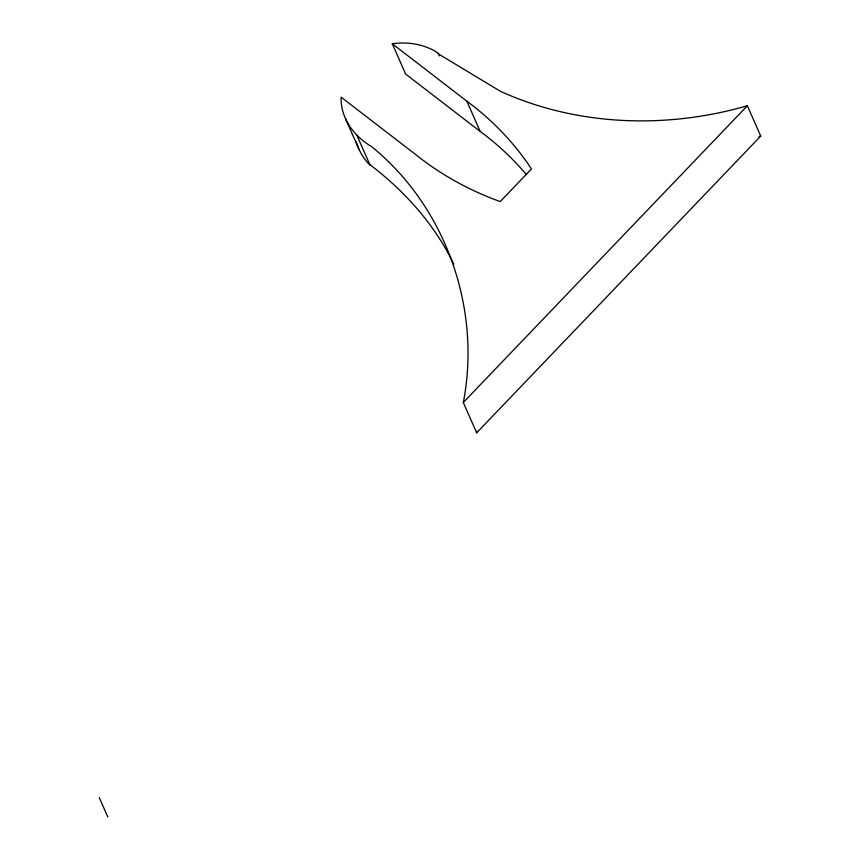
<?xml version="1.0" encoding="UTF-8"?>
<svg xmlns="http://www.w3.org/2000/svg" width="860" height="860" viewBox="0 0 860 860"><rect width="100%" height="100%" fill="white"/><g stroke="black" fill="none" stroke-linecap="round" stroke-linejoin="round"><path stroke-width="1.29" d="M392.267 43.752A67.768 58.985 -23.8 0 1 436.289 51.879L440.32 55.072L500.498 91.353C577.415 126.269 666.736 129.107 747.361 105.748L760.724 136.052L476.666 432.816L463.303 402.523C481.579 308.837 445.921 206.938 371.606 146.598C353.933 136.235 340.474 118.261 341.13 97.169L415.702 154.574C440.976 174.849 469.764 190.608 500.219 201.584L531.469 168.936A336.883 293.206 -23.8 0 0 466.829 101.157L392.267 43.752L405.63 74.057L480.202 131.451A336.883 293.206 -23.8 0 1 526.191 174.354M476.666 432.816L476.967 431.107M463.303 402.523L747.361 105.748M760.724 136.052L758.885 136.568M356.75 143.298C358.856 150.371 363.049 157.853 368.402 163.497C403.157 189.619 433.279 222.686 452.704 261.87M453.08 262.612L453.822 264.106M466.829 101.157L480.202 131.451M438.299 53.481L439.363 55.911M356.76 134.966L370.123 165.27M345.43 118.551L358.986 149.275M99.276 797.639L107.822 817M356.459 142.298L356.244 141.513"/></g></svg>
